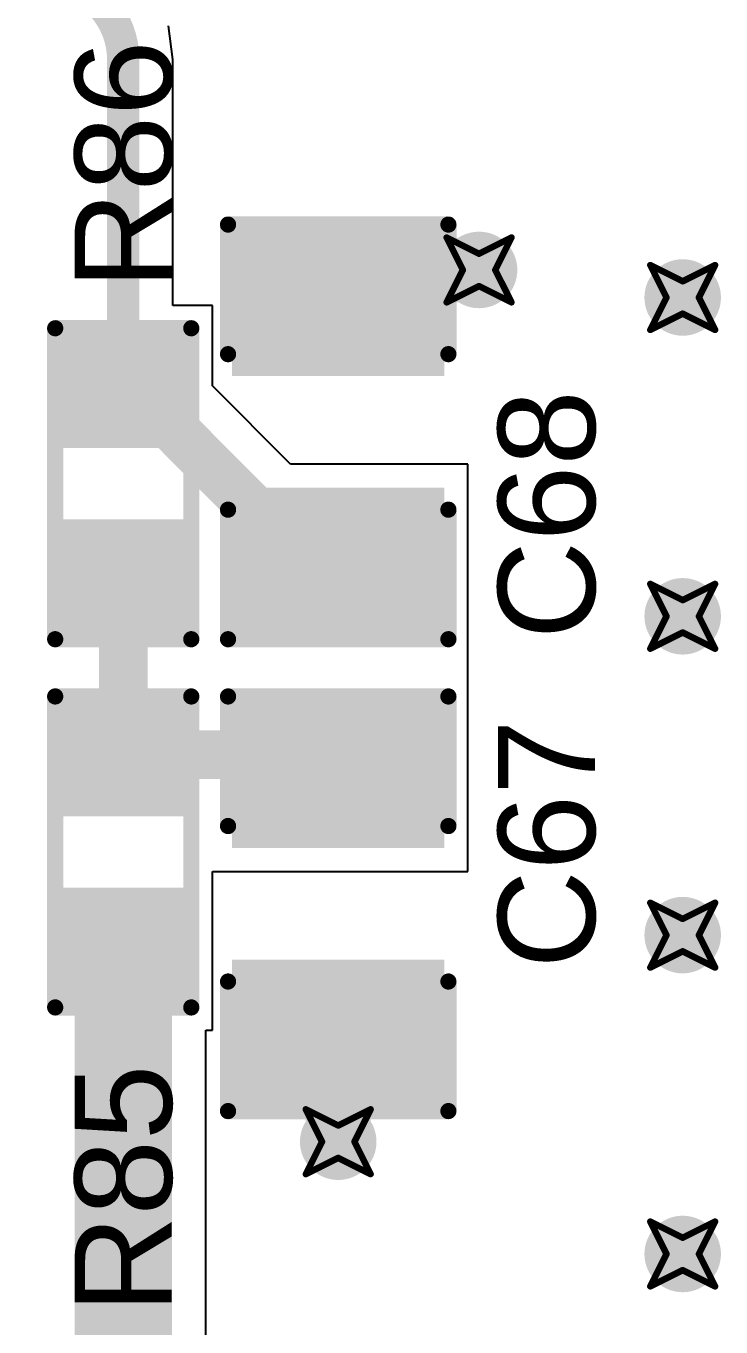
# Model space of a CAD drawing. Header units: inches. Extents: x -0.03 to 9.71, y 0.01 to 4.44.
# Drawn here: x 3.7651 to 3.9795, y 1.1192 to 1.5208 of the extents above; entities that cross this region are included whole.
import ezdxf

# ---------------------------------------------------------------- set-up
doc = ezdxf.new("R2010")
doc.units = ezdxf.units.IN
doc.header["$MEASUREMENT"] = 0
for name, color, linetype in [('Bottom Layer', 5, 'Continuous'), ('Drill Drawing', 1, 'Continuous'), ('Layer 1', 16, 'Continuous'), ('Layer 2', 76, 'Continuous'), ('Top Layer', 1, 'Continuous'), ('Top Overlay', 2, 'Continuous'), ('Top Paste', 8, 'Continuous'), ('Top Solder', 216, 'Continuous'), ('Via Holes', 16, 'Continuous')]:
    doc.layers.add(name, color=color, linetype=linetype)
doc.styles.add('Arial', font='', dxfattribs={"height": 0.2})
doc.styles.get('Arial').set_extended_font_data('Arial')

# ---------------------------------------------------------------- blocks, each defined once
blk = doc.blocks.new('R___0603_17')
at = {"layer": 'Top Layer'}
for points in [[(-0.015, 0.0175), (-0.015, -0.0175), (-0.045, -0.0175), (-0.045, 0.0175)], [(0.045, 0.0175), (0.045, -0.0175), (0.015, -0.0175), (0.015, 0.0175)]]:
    blk.add_hatch(color=1, dxfattribs=at).paths.add_polyline_path(points)
at = {"layer": 'Top Paste'}
for points in [[(-0.015, 0.0175), (-0.015, -0.0175), (-0.045, -0.0175), (-0.045, 0.0175)], [(0.045, 0.0175), (0.045, -0.0175), (0.015, -0.0175), (0.015, 0.0175)]]:
    blk.add_hatch(color=8, dxfattribs=at).paths.add_polyline_path(points)
at = {"layer": 'Top Solder'}
for points in [[(-0.011, 0.0215), (-0.011, -0.0215), (-0.049, -0.0215), (-0.049, 0.0215)], [(0.049, 0.0215), (0.049, -0.0215), (0.011, -0.0215), (0.011, 0.0215)]]:
    blk.add_hatch(color=216, dxfattribs=at).paths.add_polyline_path(points)
at = {"layer": 'Top Overlay', "const_width": 0.005}
for points in [[(-0.048, 0.021), (0.048, 0.021)], [(-0.048, 0.021), (-0.048, -0.021)], [(0.048, 0.021), (0.048, -0.021)], [(-0.048, -0.021), (0.048, -0.021)]]:
    blk.add_lwpolyline(points, dxfattribs=at)
at = {"layer": 'Top Overlay', "const_width": 0.0025}
for points in [[(-0.04925, 0.021, 1), (-0.04675, 0.021, 1)], [(-0.04925, 0.021, 1), (-0.04675, 0.021, 1)], [(0.04675, 0.021, 1), (0.04925, 0.021, 1)], [(0.04675, 0.021, 1), (0.04925, 0.021, 1)], [(-0.04925, -0.021, 1), (-0.04675, -0.021, 1)], [(-0.04925, -0.021, 1), (-0.04675, -0.021, 1)], [(0.04675, -0.021, 1), (0.04925, -0.021, 1)], [(0.04675, -0.021, 1), (0.04925, -0.021, 1)]]:
    blk.add_lwpolyline(points, format="xyb", close=True, dxfattribs=at)
blk = doc.blocks.new('R___0603_18')
at = {"layer": 'Top Layer'}
for points in [[(-0.015, 0.0175), (-0.015, -0.0175), (-0.045, -0.0175), (-0.045, 0.0175)], [(0.045, 0.0175), (0.045, -0.0175), (0.015, -0.0175), (0.015, 0.0175)]]:
    blk.add_hatch(color=1, dxfattribs=at).paths.add_polyline_path(points)
at = {"layer": 'Top Paste'}
for points in [[(-0.015, 0.0175), (-0.015, -0.0175), (-0.045, -0.0175), (-0.045, 0.0175)], [(0.045, 0.0175), (0.045, -0.0175), (0.015, -0.0175), (0.015, 0.0175)]]:
    blk.add_hatch(color=8, dxfattribs=at).paths.add_polyline_path(points)
at = {"layer": 'Top Solder'}
for points in [[(-0.011, 0.0215), (-0.011, -0.0215), (-0.049, -0.0215), (-0.049, 0.0215)], [(0.049, 0.0215), (0.049, -0.0215), (0.011, -0.0215), (0.011, 0.0215)]]:
    blk.add_hatch(color=216, dxfattribs=at).paths.add_polyline_path(points)
at = {"layer": 'Top Overlay', "const_width": 0.005}
for points in [[(-0.048, 0.021), (0.048, 0.021)], [(-0.048, 0.021), (-0.048, -0.021)], [(0.048, 0.021), (0.048, -0.021)], [(-0.048, -0.021), (0.048, -0.021)]]:
    blk.add_lwpolyline(points, dxfattribs=at)
at = {"layer": 'Top Overlay', "const_width": 0.0025}
for points in [[(-0.04925, 0.021, 1), (-0.04675, 0.021, 1)], [(-0.04925, 0.021, 1), (-0.04675, 0.021, 1)], [(0.04675, 0.021, 1), (0.04925, 0.021, 1)], [(0.04675, 0.021, 1), (0.04925, 0.021, 1)], [(-0.04925, -0.021, 1), (-0.04675, -0.021, 1)], [(-0.04925, -0.021, 1), (-0.04675, -0.021, 1)], [(0.04675, -0.021, 1), (0.04925, -0.021, 1)], [(0.04675, -0.021, 1), (0.04925, -0.021, 1)]]:
    blk.add_lwpolyline(points, format="xyb", close=True, dxfattribs=at)
blk = doc.blocks.new('C___0805_134')
at = {"layer": 'Top Layer'}
for points in [[(-0.06, 0.03), (-0.02, 0.03), (-0.02, -0.03), (-0.06, -0.03)], [(0.02, 0.03), (0.06, 0.03), (0.06, -0.03), (0.02, -0.03)]]:
    blk.add_hatch(color=1, dxfattribs=at).paths.add_polyline_path(points)
at = {"layer": 'Top Paste'}
for points in [[(-0.06, 0.03), (-0.02, 0.03), (-0.02, -0.03), (-0.06, -0.03)], [(0.02, 0.03), (0.06, 0.03), (0.06, -0.03), (0.02, -0.03)]]:
    blk.add_hatch(color=8, dxfattribs=at).paths.add_polyline_path(points)
at = {"layer": 'Top Solder'}
for points in [[(-0.06276, 0.03276), (-0.01724, 0.03276), (-0.01724, -0.03276), (-0.06276, -0.03276)], [(0.01724, 0.03276), (0.06276, 0.03276), (0.06276, -0.03276), (0.01724, -0.03276)]]:
    blk.add_hatch(color=216, dxfattribs=at).paths.add_polyline_path(points)
at = {"layer": 'Top Overlay', "const_width": 0.005}
for points in [[(-0.064, 0.034), (-0.064, -0.034)], [(-0.064, 0.034), (-0.024, 0.034)], [(0.024, 0.034), (0.064, 0.034)], [(0.064, 0.034), (0.064, -0.034)], [(-0.064, -0.034), (-0.024, -0.034)], [(0.024, -0.034), (0.064, -0.034)]]:
    blk.add_lwpolyline(points, dxfattribs=at)
at = {"layer": 'Top Overlay', "const_width": 0.0025}
for points in [[(-0.06525, 0.034, 1), (-0.06275, 0.034, 1)], [(-0.06525, 0.034, 1), (-0.06275, 0.034, 1)], [(-0.02525, 0.034, 1), (-0.02275, 0.034, 1)], [(0.02275, 0.034, 1), (0.02525, 0.034, 1)], [(0.06275, 0.034, 1), (0.06525, 0.034, 1)], [(0.06275, 0.034, 1), (0.06525, 0.034, 1)], [(-0.06525, -0.034, 1), (-0.06275, -0.034, 1)], [(-0.06525, -0.034, 1), (-0.06275, -0.034, 1)], [(-0.02525, -0.034, 1), (-0.02275, -0.034, 1)], [(0.02275, -0.034, 1), (0.02525, -0.034, 1)], [(0.06275, -0.034, 1), (0.06525, -0.034, 1)], [(0.06275, -0.034, 1), (0.06525, -0.034, 1)]]:
    blk.add_lwpolyline(points, format="xyb", close=True, dxfattribs=at)
blk = doc.blocks.new('C___0805_135')
at = {"layer": 'Top Layer'}
for points in [[(-0.06, 0.03), (-0.02, 0.03), (-0.02, -0.03), (-0.06, -0.03)], [(0.02, 0.03), (0.06, 0.03), (0.06, -0.03), (0.02, -0.03)]]:
    blk.add_hatch(color=1, dxfattribs=at).paths.add_polyline_path(points)
at = {"layer": 'Top Paste'}
for points in [[(-0.06, 0.03), (-0.02, 0.03), (-0.02, -0.03), (-0.06, -0.03)], [(0.02, 0.03), (0.06, 0.03), (0.06, -0.03), (0.02, -0.03)]]:
    blk.add_hatch(color=8, dxfattribs=at).paths.add_polyline_path(points)
at = {"layer": 'Top Solder'}
for points in [[(-0.06276, 0.03276), (-0.01724, 0.03276), (-0.01724, -0.03276), (-0.06276, -0.03276)], [(0.01724, 0.03276), (0.06276, 0.03276), (0.06276, -0.03276), (0.01724, -0.03276)]]:
    blk.add_hatch(color=216, dxfattribs=at).paths.add_polyline_path(points)
at = {"layer": 'Top Overlay', "const_width": 0.005}
for points in [[(-0.064, -0.034), (-0.064, 0.034)], [(-0.024, 0.034), (-0.064, 0.034)], [(0.064, 0.034), (0.024, 0.034)], [(0.064, -0.034), (0.064, 0.034)], [(-0.024, -0.034), (-0.064, -0.034)], [(0.064, -0.034), (0.024, -0.034)]]:
    blk.add_lwpolyline(points, dxfattribs=at)
at = {"layer": 'Top Overlay', "const_width": 0.0025}
for points in [[(-0.06525, 0.034, 1), (-0.06275, 0.034, 1)], [(-0.06525, 0.034, 1), (-0.06275, 0.034, 1)], [(-0.02525, 0.034, 1), (-0.02275, 0.034, 1)], [(0.02275, 0.034, 1), (0.02525, 0.034, 1)], [(0.06275, 0.034, 1), (0.06525, 0.034, 1)], [(0.06275, 0.034, 1), (0.06525, 0.034, 1)], [(-0.06525, -0.034, 1), (-0.06275, -0.034, 1)], [(-0.06525, -0.034, 1), (-0.06275, -0.034, 1)], [(-0.02525, -0.034, 1), (-0.02275, -0.034, 1)], [(0.02275, -0.034, 1), (0.02525, -0.034, 1)], [(0.06275, -0.034, 1), (0.06525, -0.034, 1)], [(0.06275, -0.034, 1), (0.06525, -0.034, 1)]]:
    blk.add_lwpolyline(points, format="xyb", close=True, dxfattribs=at)

msp = doc.modelspace()

# ---------------------------------------------------------------- hatches: boundary and pattern name
at = {"layer": 'Bottom Layer'}
h = msp.add_hatch(color=5, dxfattribs=at)
edge = h.paths.add_edge_path()
edge.add_arc((3.90488, 1.44551), 0.01181, 0, 360)
h = msp.add_hatch(color=5, dxfattribs=at)
edge = h.paths.add_edge_path()
edge.add_arc((3.96772, 1.43701), 0.01181, 0, 360)
h = msp.add_hatch(color=5, dxfattribs=at)
edge = h.paths.add_edge_path()
edge.add_arc((3.96772, 1.33858), 0.01181, 0, 360)
h = msp.add_hatch(color=5, dxfattribs=at)
edge = h.paths.add_edge_path()
edge.add_arc((3.96772, 1.24016), 0.01181, 0, 360)
h = msp.add_hatch(color=5, dxfattribs=at)
edge = h.paths.add_edge_path()
edge.add_arc((3.86142, 1.17638), 0.01181, 0, 360)
h = msp.add_hatch(color=5, dxfattribs=at)
edge = h.paths.add_edge_path()
edge.add_arc((3.96772, 1.14173), 0.01181, 0, 360)
at = {"layer": 'Layer 1'}
h = msp.add_hatch(color=16, dxfattribs=at)
edge = h.paths.add_edge_path()
edge.add_arc((3.90488, 1.44551), 0.01181, 0, 360)
h = msp.add_hatch(color=16, dxfattribs=at)
edge = h.paths.add_edge_path()
edge.add_arc((3.96772, 1.43701), 0.01181, 0, 360)
h = msp.add_hatch(color=16, dxfattribs=at)
edge = h.paths.add_edge_path()
edge.add_arc((3.96772, 1.33858), 0.01181, 0, 360)
h = msp.add_hatch(color=16, dxfattribs=at)
edge = h.paths.add_edge_path()
edge.add_arc((3.96772, 1.24016), 0.01181, 0, 360)
h = msp.add_hatch(color=16, dxfattribs=at)
edge = h.paths.add_edge_path()
edge.add_arc((3.86142, 1.17638), 0.01181, 0, 360)
h = msp.add_hatch(color=16, dxfattribs=at)
edge = h.paths.add_edge_path()
edge.add_arc((3.96772, 1.14173), 0.01181, 0, 360)
at = {"layer": 'Layer 2'}
h = msp.add_hatch(color=76, dxfattribs=at)
edge = h.paths.add_edge_path()
edge.add_arc((3.90488, 1.44551), 0.01181, 0, 360)
h = msp.add_hatch(color=76, dxfattribs=at)
edge = h.paths.add_edge_path()
edge.add_arc((3.96772, 1.43701), 0.01181, 0, 360)
h = msp.add_hatch(color=76, dxfattribs=at)
edge = h.paths.add_edge_path()
edge.add_arc((3.96772, 1.33858), 0.01181, 0, 360)
h = msp.add_hatch(color=76, dxfattribs=at)
edge = h.paths.add_edge_path()
edge.add_arc((3.96772, 1.24016), 0.01181, 0, 360)
h = msp.add_hatch(color=76, dxfattribs=at)
edge = h.paths.add_edge_path()
edge.add_arc((3.86142, 1.17638), 0.01181, 0, 360)
h = msp.add_hatch(color=76, dxfattribs=at)
edge = h.paths.add_edge_path()
edge.add_arc((3.96772, 1.14173), 0.01181, 0, 360)
at = {"layer": 'Top Layer'}
h = msp.add_hatch(color=1, dxfattribs=at)
edge = h.paths.add_edge_path()
edge.add_arc((3.90488, 1.44551), 0.01181, 0, 360)
h = msp.add_hatch(color=1, dxfattribs=at)
edge = h.paths.add_edge_path()
edge.add_arc((3.96772, 1.43701), 0.01181, 0, 360)
h = msp.add_hatch(color=1, dxfattribs=at)
edge = h.paths.add_edge_path()
edge.add_arc((3.96772, 1.33858), 0.01181, 0, 360)
h = msp.add_hatch(color=1, dxfattribs=at)
edge = h.paths.add_edge_path()
edge.add_arc((3.96772, 1.24016), 0.01181, 0, 360)
h = msp.add_hatch(color=1, dxfattribs=at)
edge = h.paths.add_edge_path()
edge.add_arc((3.86142, 1.17638), 0.01181, 0, 360)
h = msp.add_hatch(color=1, dxfattribs=at)
edge = h.paths.add_edge_path()
edge.add_arc((3.96772, 1.14173), 0.01181, 0, 360)
at = {"layer": 'Via Holes'}
h = msp.add_hatch(color=7, dxfattribs=at)
edge = h.paths.add_edge_path()
edge.add_arc((3.90488, 1.44551), 0.00591, 0, 360)
h = msp.add_hatch(color=7, dxfattribs=at)
edge = h.paths.add_edge_path()
edge.add_arc((3.96772, 1.43701), 0.00591, 0, 360)
h = msp.add_hatch(color=7, dxfattribs=at)
edge = h.paths.add_edge_path()
edge.add_arc((3.96772, 1.33858), 0.00591, 0, 360)
h = msp.add_hatch(color=7, dxfattribs=at)
edge = h.paths.add_edge_path()
edge.add_arc((3.96772, 1.24016), 0.00591, 0, 360)
h = msp.add_hatch(color=7, dxfattribs=at)
edge = h.paths.add_edge_path()
edge.add_arc((3.86142, 1.17638), 0.00591, 0, 360)
h = msp.add_hatch(color=7, dxfattribs=at)
edge = h.paths.add_edge_path()
edge.add_arc((3.96772, 1.14173), 0.00591, 0, 360)

# ---------------------------------------------------------------- linework, layer by layer
at = {"layer": 'Drill Drawing', "const_width": 0.002}
for points in [[(3.89488, 1.45551), (3.90488, 1.45051)], [(3.89488, 1.45551), (3.89988, 1.44551)], [(3.90488, 1.45051), (3.91488, 1.45551)], [(3.90988, 1.44551), (3.91488, 1.45551)], [(3.89488, 1.43551), (3.89988, 1.44551)], [(3.90988, 1.44551), (3.91488, 1.43551)], [(3.95772, 1.44701), (3.96772, 1.44201)], [(3.95772, 1.44701), (3.96272, 1.43701)], [(3.96772, 1.44201), (3.97772, 1.44701)], [(3.97272, 1.43701), (3.97772, 1.44701)], [(3.89488, 1.43551), (3.90488, 1.44051)], [(3.90488, 1.44051), (3.91488, 1.43551)], [(3.95772, 1.42701), (3.96272, 1.43701)], [(3.97272, 1.43701), (3.97772, 1.42701)], [(3.95772, 1.42701), (3.96772, 1.43201)], [(3.96772, 1.43201), (3.97772, 1.42701)], [(3.95772, 1.34858), (3.96772, 1.34358)], [(3.95772, 1.34858), (3.96272, 1.33858)], [(3.96772, 1.34358), (3.97772, 1.34858)], [(3.97272, 1.33858), (3.97772, 1.34858)], [(3.95772, 1.32858), (3.96272, 1.33858)], [(3.97272, 1.33858), (3.97772, 1.32858)], [(3.95772, 1.32858), (3.96772, 1.33358)], [(3.96772, 1.33358), (3.97772, 1.32858)], [(3.95772, 1.25016), (3.96772, 1.24516)], [(3.95772, 1.25016), (3.96272, 1.24016)], [(3.96772, 1.24516), (3.97772, 1.25016)], [(3.97272, 1.24016), (3.97772, 1.25016)], [(3.95772, 1.23016), (3.96272, 1.24016)], [(3.97272, 1.24016), (3.97772, 1.23016)], [(3.95772, 1.23016), (3.96772, 1.23516)], [(3.96772, 1.23516), (3.97772, 1.23016)], [(3.85142, 1.18638), (3.86142, 1.18138)], [(3.85142, 1.18638), (3.85642, 1.17638)], [(3.86142, 1.18138), (3.87142, 1.18638)], [(3.86642, 1.17638), (3.87142, 1.18638)], [(3.85142, 1.16638), (3.85642, 1.17638)], [(3.86642, 1.17638), (3.87142, 1.16638)], [(3.85142, 1.16638), (3.86142, 1.17138)], [(3.86142, 1.17138), (3.87142, 1.16638)], [(3.95772, 1.15173), (3.96772, 1.14673)], [(3.95772, 1.15173), (3.96272, 1.14173)], [(3.96772, 1.14673), (3.97772, 1.15173)], [(3.97272, 1.14173), (3.97772, 1.15173)], [(3.95772, 1.13173), (3.96272, 1.14173)], [(3.97272, 1.14173), (3.97772, 1.13173)], [(3.95772, 1.13173), (3.96772, 1.13673)], [(3.96772, 1.13673), (3.97772, 1.13173)]]:
    msp.add_lwpolyline(points, dxfattribs=at)
at = {"layer": 'Drill Drawing', "const_width": 0.001}
for points in [[(3.89438, 1.45551, 1), (3.89538, 1.45551, 1)], [(3.89438, 1.45551, 1), (3.89538, 1.45551, 1)], [(3.91438, 1.45551, 1), (3.91538, 1.45551, 1)], [(3.91438, 1.45551, 1), (3.91538, 1.45551, 1)], [(3.90438, 1.45051, 1), (3.90538, 1.45051, 1)], [(3.90438, 1.45051, 1), (3.90538, 1.45051, 1)], [(3.89938, 1.44551, 1), (3.90038, 1.44551, 1)], [(3.89938, 1.44551, 1), (3.90038, 1.44551, 1)], [(3.90938, 1.44551, 1), (3.91038, 1.44551, 1)], [(3.90938, 1.44551, 1), (3.91038, 1.44551, 1)], [(3.95722, 1.44701, 1), (3.95822, 1.44701, 1)], [(3.95722, 1.44701, 1), (3.95822, 1.44701, 1)], [(3.97722, 1.44701, 1), (3.97822, 1.44701, 1)], [(3.97722, 1.44701, 1), (3.97822, 1.44701, 1)], [(3.96722, 1.44201, 1), (3.96822, 1.44201, 1)], [(3.96722, 1.44201, 1), (3.96822, 1.44201, 1)], [(3.90438, 1.44051, 1), (3.90538, 1.44051, 1)], [(3.90438, 1.44051, 1), (3.90538, 1.44051, 1)], [(3.96222, 1.43701, 1), (3.96322, 1.43701, 1)], [(3.96222, 1.43701, 1), (3.96322, 1.43701, 1)], [(3.97222, 1.43701, 1), (3.97322, 1.43701, 1)], [(3.97222, 1.43701, 1), (3.97322, 1.43701, 1)], [(3.89438, 1.43551, 1), (3.89538, 1.43551, 1)], [(3.89438, 1.43551, 1), (3.89538, 1.43551, 1)], [(3.91438, 1.43551, 1), (3.91538, 1.43551, 1)], [(3.91438, 1.43551, 1), (3.91538, 1.43551, 1)], [(3.96722, 1.43201, 1), (3.96822, 1.43201, 1)], [(3.96722, 1.43201, 1), (3.96822, 1.43201, 1)], [(3.95722, 1.42701, 1), (3.95822, 1.42701, 1)], [(3.95722, 1.42701, 1), (3.95822, 1.42701, 1)], [(3.97722, 1.42701, 1), (3.97822, 1.42701, 1)], [(3.97722, 1.42701, 1), (3.97822, 1.42701, 1)], [(3.95722, 1.34858, 1), (3.95822, 1.34858, 1)], [(3.95722, 1.34858, 1), (3.95822, 1.34858, 1)], [(3.97722, 1.34858, 1), (3.97822, 1.34858, 1)], [(3.97722, 1.34858, 1), (3.97822, 1.34858, 1)], [(3.96722, 1.34358, 1), (3.96822, 1.34358, 1)], [(3.96722, 1.34358, 1), (3.96822, 1.34358, 1)], [(3.96222, 1.33858, 1), (3.96322, 1.33858, 1)], [(3.96222, 1.33858, 1), (3.96322, 1.33858, 1)], [(3.97222, 1.33858, 1), (3.97322, 1.33858, 1)], [(3.97222, 1.33858, 1), (3.97322, 1.33858, 1)], [(3.96722, 1.33358, 1), (3.96822, 1.33358, 1)], [(3.96722, 1.33358, 1), (3.96822, 1.33358, 1)], [(3.95722, 1.32858, 1), (3.95822, 1.32858, 1)], [(3.95722, 1.32858, 1), (3.95822, 1.32858, 1)], [(3.97722, 1.32858, 1), (3.97822, 1.32858, 1)], [(3.97722, 1.32858, 1), (3.97822, 1.32858, 1)], [(3.95722, 1.25016, 1), (3.95822, 1.25016, 1)], [(3.95722, 1.25016, 1), (3.95822, 1.25016, 1)], [(3.97722, 1.25016, 1), (3.97822, 1.25016, 1)], [(3.97722, 1.25016, 1), (3.97822, 1.25016, 1)], [(3.96722, 1.24516, 1), (3.96822, 1.24516, 1)], [(3.96722, 1.24516, 1), (3.96822, 1.24516, 1)], [(3.96222, 1.24016, 1), (3.96322, 1.24016, 1)], [(3.96222, 1.24016, 1), (3.96322, 1.24016, 1)], [(3.97222, 1.24016, 1), (3.97322, 1.24016, 1)], [(3.97222, 1.24016, 1), (3.97322, 1.24016, 1)], [(3.96722, 1.23516, 1), (3.96822, 1.23516, 1)], [(3.96722, 1.23516, 1), (3.96822, 1.23516, 1)], [(3.95722, 1.23016, 1), (3.95822, 1.23016, 1)], [(3.95722, 1.23016, 1), (3.95822, 1.23016, 1)], [(3.97722, 1.23016, 1), (3.97822, 1.23016, 1)], [(3.97722, 1.23016, 1), (3.97822, 1.23016, 1)], [(3.85092, 1.18638, 1), (3.85192, 1.18638, 1)], [(3.85092, 1.18638, 1), (3.85192, 1.18638, 1)], [(3.87092, 1.18638, 1), (3.87192, 1.18638, 1)], [(3.87092, 1.18638, 1), (3.87192, 1.18638, 1)], [(3.86092, 1.18138, 1), (3.86192, 1.18138, 1)], [(3.86092, 1.18138, 1), (3.86192, 1.18138, 1)], [(3.85592, 1.17638, 1), (3.85692, 1.17638, 1)], [(3.85592, 1.17638, 1), (3.85692, 1.17638, 1)], [(3.86592, 1.17638, 1), (3.86692, 1.17638, 1)], [(3.86592, 1.17638, 1), (3.86692, 1.17638, 1)], [(3.86092, 1.17138, 1), (3.86192, 1.17138, 1)], [(3.86092, 1.17138, 1), (3.86192, 1.17138, 1)], [(3.85092, 1.16638, 1), (3.85192, 1.16638, 1)], [(3.85092, 1.16638, 1), (3.85192, 1.16638, 1)], [(3.87092, 1.16638, 1), (3.87192, 1.16638, 1)], [(3.87092, 1.16638, 1), (3.87192, 1.16638, 1)], [(3.95722, 1.15173, 1), (3.95822, 1.15173, 1)], [(3.95722, 1.15173, 1), (3.95822, 1.15173, 1)], [(3.97722, 1.15173, 1), (3.97822, 1.15173, 1)], [(3.97722, 1.15173, 1), (3.97822, 1.15173, 1)], [(3.96722, 1.14673, 1), (3.96822, 1.14673, 1)], [(3.96722, 1.14673, 1), (3.96822, 1.14673, 1)], [(3.96222, 1.14173, 1), (3.96322, 1.14173, 1)], [(3.96222, 1.14173, 1), (3.96322, 1.14173, 1)], [(3.97222, 1.14173, 1), (3.97322, 1.14173, 1)], [(3.97222, 1.14173, 1), (3.97322, 1.14173, 1)], [(3.96722, 1.13673, 1), (3.96822, 1.13673, 1)], [(3.96722, 1.13673, 1), (3.96822, 1.13673, 1)], [(3.95722, 1.13173, 1), (3.95822, 1.13173, 1)], [(3.95722, 1.13173, 1), (3.95822, 1.13173, 1)], [(3.97722, 1.13173, 1), (3.97822, 1.13173, 1)], [(3.97722, 1.13173, 1), (3.97822, 1.13173, 1)]]:
    msp.add_lwpolyline(points, format="xyb", close=True, dxfattribs=at)
at = {"layer": 'Top Layer'}
for p, q in [((3.81042, 1.51043), (3.80905, 1.52088)), ((3.81037, 1.43451), (3.81037, 1.51043)), ((3.81037, 1.51043), (3.81042, 1.51043)), ((3.82258, 1.43451), (3.81037, 1.43451)), ((3.82258, 1.40972), (3.82258, 1.43451)), ((3.84667, 1.38551), (3.82258, 1.40972)), ((3.90142, 1.38551), (3.84667, 1.38551)), ((3.90142, 1.32551), (3.90142, 1.38551)), ((3.90142, 1.31984), (3.90142, 1.32551)), ((3.90142, 1.32551), (3.90142, 1.32551)), ((3.90142, 1.25984), (3.90142, 1.31984)), ((3.90142, 1.31984), (3.90142, 1.31984)), ((3.82258, 1.21084), (3.82258, 1.25984)), ((3.82258, 1.25984), (3.90142, 1.25984)), ((3.82057, 1.02362), (3.82057, 1.21084)), ((3.82057, 1.21084), (3.82258, 1.21084))]:
    msp.add_line(p, q, dxfattribs=at)
at = {"layer": 'Top Layer', "const_width": 0.01}
msp.add_lwpolyline([(3.77008, 1.53543, -0.414214), (3.79508, 1.51043)], format="xyb", dxfattribs=at)
at = {"layer": 'Top Layer'}
for points, const_width in [([(3.79508, 1.40951), (3.79508, 1.51043)], 0.01), ([(3.86142, 1.44551), (3.90488, 1.44551)], 0.02), ([(3.79508, 1.40951), (3.80508, 1.40201)], 0.015), ([(3.80508, 1.40201), (3.83892, 1.36801)], 0.015), ([(3.83892, 1.36801), (3.86142, 1.35551)], 0.015), ([(3.79508, 1.29584), (3.79508, 1.34951)], 0.015), ([(3.79508, 1.29584), (3.85542, 1.29584)], 0.015), ([(3.79508, 0.92815), (3.79508, 1.23584)], 0.03), ([(3.86142, 1.17638), (3.86142, 1.21984)], 0.02)]:
    msp.add_lwpolyline(points, dxfattribs=dict(at, const_width=const_width))
for points, const_width in [([(3.79258, 1.51043, 1), (3.79758, 1.51043, 1)], 0.005), ([(3.79258, 1.51043, 1), (3.79758, 1.51043, 1)], 0.005), ([(3.85642, 1.44551, 1), (3.86642, 1.44551, 1)], 0.01), ([(3.89988, 1.44551, 1), (3.90988, 1.44551, 1)], 0.01), ([(3.79133, 1.40951, 1), (3.79883, 1.40951, 1)], 0.0075), ([(3.79258, 1.40951, 1), (3.79758, 1.40951, 1)], 0.005), ([(3.80133, 1.40201, 1), (3.80883, 1.40201, 1)], 0.0075), ([(3.80133, 1.40201, 1), (3.80883, 1.40201, 1)], 0.0075), ([(3.83517, 1.36801, 1), (3.84267, 1.36801, 1)], 0.0075), ([(3.83517, 1.36801, 1), (3.84267, 1.36801, 1)], 0.0075), ([(3.85767, 1.35551, 1), (3.86517, 1.35551, 1)], 0.0075), ([(3.79133, 1.34951, 1), (3.79883, 1.34951, 1)], 0.0075), ([(3.79133, 1.29584, 1), (3.79883, 1.29584, 1)], 0.0075), ([(3.79133, 1.29584, 1), (3.79883, 1.29584, 1)], 0.0075), ([(3.85167, 1.29584, 1), (3.85917, 1.29584, 1)], 0.0075), ([(3.78758, 1.23584, 1), (3.80258, 1.23584, 1)], 0.015), ([(3.85642, 1.21984, 1), (3.86642, 1.21984, 1)], 0.01), ([(3.85642, 1.17638, 1), (3.86642, 1.17638, 1)], 0.01)]:
    msp.add_lwpolyline(points, format="xyb", close=True, dxfattribs=dict(at, const_width=const_width))

# ---------------------------------------------------------------- block references
for name, p, rotation in [('C___0805_134', (3.86142, 1.39551), 90), ('R___0603_17', (3.79508, 1.37951), 90), ('R___0603_18', (3.79508, 1.26584), 90), ('C___0805_135', (3.86142, 1.24984), 270)]:
    msp.add_blockref(name, p, dxfattribs=dict(rotation=rotation))

# ---------------------------------------------------------------- texts
at = {"layer": 'Top Overlay', "style": 'Arial'}
for s, p in [('R86', (3.81007, 1.43949)), ('C68', (3.94069, 1.33151)), ('C67', (3.94069, 1.22986)), ('R85', (3.81007, 1.12333))]:
    msp.add_text(s, height=0.03, rotation=90, dxfattribs=at).set_placement(p)

doc.saveas('drawing.dxf')
